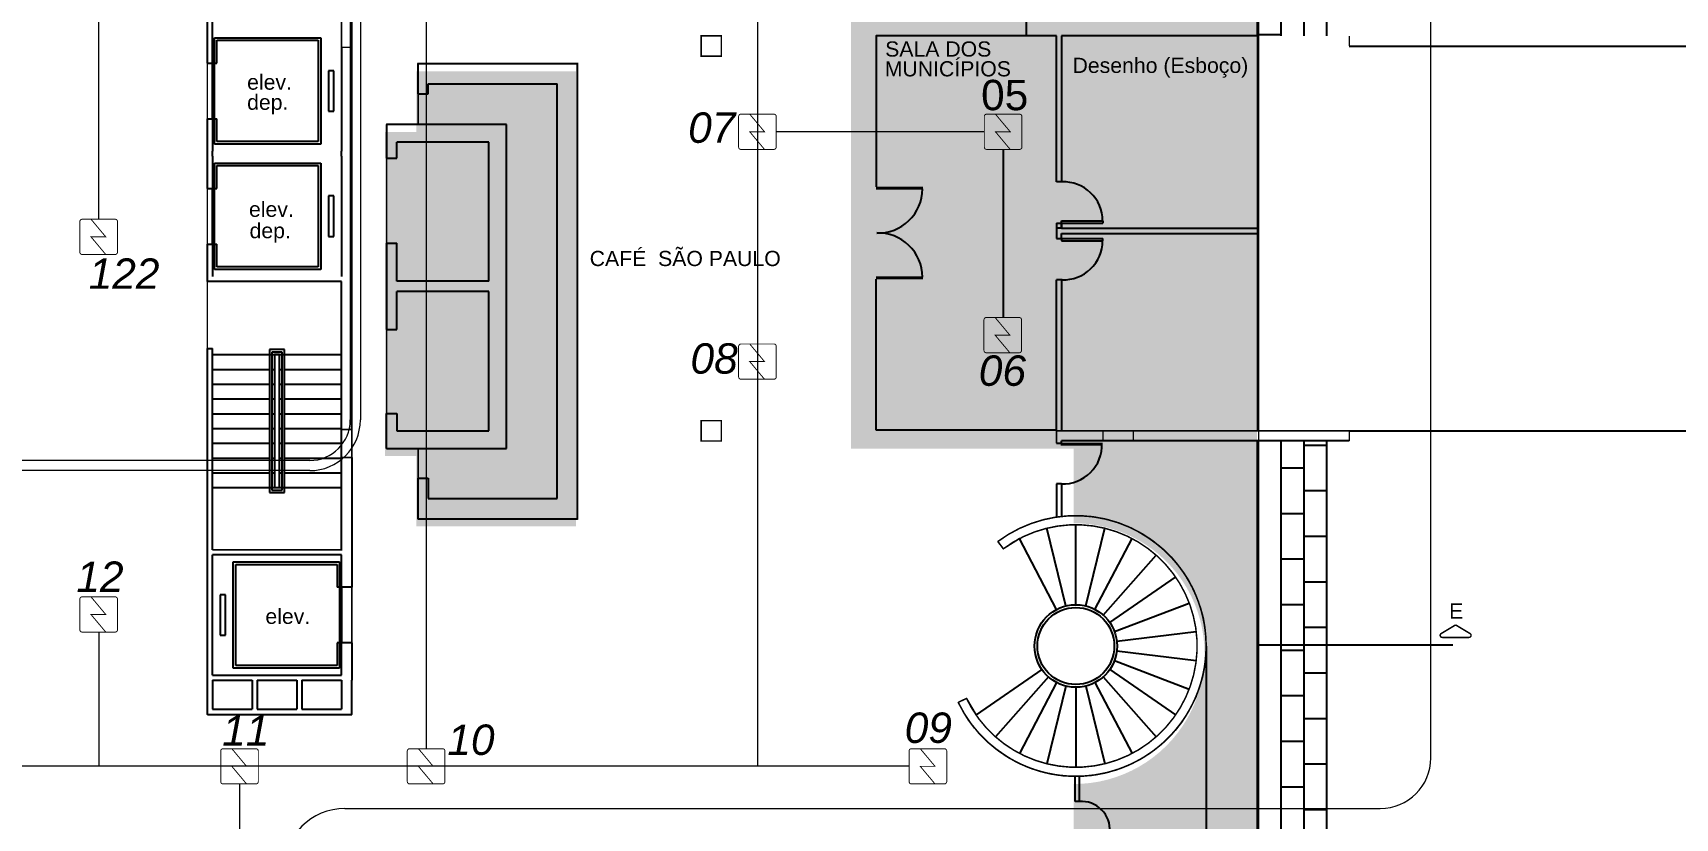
# Model space of a CAD drawing. Header units: metres. Extents: x -331 to 2982, y 362 to 2539.
# Drawn here: x 871.04 to 903.47, y 941.89 to 957.4 of the extents above; entities that cross this region are included whole.
import ezdxf
from ezdxf.enums import TextEntityAlignment as Align

# ---------------------------------------------------------------- set-up
doc = ezdxf.new("R2010")
doc.units = ezdxf.units.M
doc.layers.get('0').update_dxf_attribs({"color": 251})
for name, color, linetype in [('72_EGR_BASE_PRIMITIVE', 7, 'Continuous'), ('DET. FUMAÇA', 1, 'Continuous'), ('Div', 251, 'Continuous'), ('Pis', 251, 'Continuous')]:
    doc.layers.add(name, color=color, linetype=linetype)
doc.layers.add('_salas', color=251, linetype='Continuous', plot=False)
doc.styles.add('ARIAL', font='arial.ttf')
doc.styles.add('X3G_ENTITY_14169ABB', font='arial.ttf', dxfattribs={"height": 0.6})
doc.styles.add('X3G_ENTITY_14169AE2', font='arial.ttf', dxfattribs={"height": 0.6})
doc.styles.add('X3G_ENTITY_14169AEA', font='arial.ttf', dxfattribs={"height": 0.6})
doc.styles.add('X3G_ENTITY_14169AF2', font='arial.ttf', dxfattribs={"height": 0.6})
doc.styles.add('X3G_ENTITY_14169B98', font='arial.ttf', dxfattribs={"height": 0.6})
doc.styles.add('X3G_ENTITY_14169BA0', font='arial.ttf', dxfattribs={"height": 0.6})
doc.styles.add('X3G_ENTITY_14169BA8', font='arial.ttf', dxfattribs={"height": 0.6})
doc.styles.add('X3G_ENTITY_14169D6C', font='arial.ttf', dxfattribs={"height": 0.6})
doc.styles.add('X3G_ENTITY_142070CB', font='arial.ttf', dxfattribs={"height": 0.3})
doc.styles.add('X3G_ENTITY_1420FCAF', font='arial.ttf', dxfattribs={"height": 0.3})

# ---------------------------------------------------------------- blocks, each defined once
blk = doc.blocks.new('Detector de fumaça')
at = {"layer": 'DET. FUMAÇA', "linetype": 'Continuous', "lineweight": 15, "const_width": 0.0187}
blk.add_lwpolyline([(774.599, 539.816), (775.249, 539.816, -0.414214), (775.296, 539.769), (775.296, 539.167, -0.414214), (775.249, 539.12), (774.599, 539.12, -0.414214), (774.553, 539.167), (774.553, 539.769, -0.414214)], format="xyb", close=True, dxfattribs=at)
blk.add_lwpolyline([(774.773, 539.816), (775.064, 539.468), (774.773, 539.468), (775.064, 539.12)], dxfattribs=at)
blk = doc.blocks.new('0d43fa2d-441c-4284-9b60-edb543874bce')
at = {"layer": 'Pis', "const_width": 0.03}
for points in [[(887.019, 954.808), (887.019, 954.778), (887.919, 954.778), (887.919, 954.808)], [(887.019, 953.008), (887.019, 953.038), (887.919, 953.038), (887.919, 953.008)]]:
    blk.add_lwpolyline(points, close=True, dxfattribs=at)
at = {"layer": 'Pis'}
for centre, start, end in [((887.048, 954.778), 268.058, 0), ((887.048, 953.038), 0, 91.942)]:
    blk.add_arc(centre, 0.871, start, end, dxfattribs=at)

msp = doc.modelspace()

# ---------------------------------------------------------------- hatches: boundary and pattern name
at = {"layer": '_salas', "transparency": 33554559}
h = msp.add_hatch(color=256, dxfattribs=at)
h.dxf.hatch_style = 1
h.paths.add_polyline_path([(895.216, 949.386), (895.216, 956.986), (892.143, 956.986), (892.143, 957.186), (895.216, 957.186), (895.216, 964.796), (893.456, 964.796), (893.456, 963.086), (887.196, 963.086), (887.196, 949.186), (890.256, 949.186), (890.256, 949.386)])
h = msp.add_hatch(color=256, dxfattribs=at)
h.dxf.hatch_style = 1
h.paths.add_polyline_path([(895.216, 957.186), (892.143, 957.186), (892.143, 956.986), (895.216, 956.986)])
h = msp.add_hatch(color=256, dxfattribs=at)
h.dxf.hatch_style = 1
h.paths.add_polyline_path([(881.766, 956.639), (878.616, 956.639), (878.616, 955.439), (877.996, 955.439), (877.996, 949.039), (878.616, 949.039), (878.616, 947.649), (881.766, 947.649)])
h = msp.add_hatch(color=256, dxfattribs=at)
h.dxf.hatch_style = 1
h.paths.add_polyline_path([(895.216, 949.386), (890.256, 949.386), (890.256, 949.186), (891.596, 949.186), (891.596, 947.711, -1.003891), (891.596, 942.561), (891.596, 941.386), (875.356, 941.386), (875.356, 916.636), (875.356, 909.392), (875.356, 905.926), (895.216, 905.926)])
h.paths.add_polyline_path([(882.306, 925.836), (878.156, 925.836), (878.156, 929.336), (882.306, 929.336)], flags=16)

# ---------------------------------------------------------------- linework, layer by layer
at = {"lineweight": 0}
for points in [[(876.539, 968.196), (895.249, 968.196), (895.249, 906.076), (819.739, 906.076)], [(891.629, 942.213), (891.629, 942.711)]]:
    msp.add_lwpolyline(points, dxfattribs=at)
for points in [[(874.489, 962.486), (877.339, 962.486), (877.339, 943.936), (874.489, 943.936)], [(878.649, 956.789), (878.649, 955.589), (878.029, 955.589), (878.029, 949.189), (878.649, 949.189), (878.649, 947.799), (881.799, 947.799), (881.799, 956.789)]]:
    msp.add_lwpolyline(points, close=True, dxfattribs=at)
msp.add_lwpolyline([(891.26, 946.008), (890.526, 947.407), (890.208, 947.207), (890.1, 947.351, -2.788173), (889.317, 944.173), (889.479, 944.251), (889.668, 943.926), (890.968, 944.823, -0.450063), (891.26, 946.008)], format="xyb", close=True, dxfattribs=at)
at = {"layer": '72_EGR_BASE_PRIMITIVE', "color": 251, "linetype": 'Continuous', "lineweight": -3, "true_color": 0x5f5f5f}
for p, q in [((887.694, 949.551), (887.694, 952.528)), ((891.256, 949.551), (887.694, 949.551))]:
    msp.add_line(p, q, dxfattribs=at)
msp.add_lwpolyline([(891.256, 957.336), (887.694, 957.336), (887.694, 957.336), (887.694, 954.358)], dxfattribs=at)
at = {"layer": 'Div', "color": 230, "linetype": 'Continuous', "lineweight": 0}
for p, q in [((877.31, 966.879), (877.31, 949.75)), ((877.51, 966.879), (877.51, 949.75)), ((898.649, 943.077), (898.649, 966.879)), ((876.51, 948.95), (803.119, 948.95)), ((876.51, 948.75), (803.119, 948.75)), ((877.206, 942.077), (897.649, 942.077))]:
    msp.add_line(p, q, dxfattribs=at)
at = {"layer": 'Div', "color": 150, "linetype": 'Continuous', "lineweight": 0}
for p, q in [((885.351, 966.3), (885.351, 942.91)), ((872.343, 953.715), (872.343, 963.583)), ((878.808, 961.014), (878.808, 943.258)), ((889.832, 955.442), (885.722, 955.442)), ((872.343, 945.561), (872.343, 942.91)), ((888.337, 942.91), (812.169, 942.91)), ((875.123, 942.562), (875.122, 932.674))]:
    msp.add_line(p, q, dxfattribs=at)
at = {"layer": 'Div', "color": 230, "linetype": 'Continuous', "lineweight": 0}
for centre, radius, start, end in [((876.51, 949.75), 1, 270, 0), ((876.51, 949.75), 0.8, 270, 360), ((897.649, 943.077), 1, 270, 0), ((877.206, 940.877), 1.2, 90, 180)]:
    msp.add_arc(centre, radius, start, end, dxfattribs=at)
at = {"layer": 'Pis'}
for p, q in [((896.589, 969.086), (896.589, 957.336)), ((895.229, 957.336), (895.229, 968.469)), ((895.249, 957.336), (895.249, 968.489)), ((895.689, 968.636), (895.689, 957.336)), ((896.139, 968.636), (896.139, 957.336)), ((874.589, 956.799), (874.589, 962.386)), ((890.656, 959.911), (890.656, 957.336)), ((874.489, 956.799), (874.489, 958.174)), ((874.629, 956.799), (874.629, 957.299)), ((874.629, 957.299), (876.729, 957.299)), ((874.679, 956.799), (874.679, 957.249)), ((874.679, 957.249), (876.679, 957.249)), ((876.679, 957.249), (876.679, 955.249)), ((876.729, 957.299), (876.729, 955.199)), ((877.139, 957.111), (877.139, 955.061)), ((877.339, 949.561), (877.339, 957.111)), ((891.256, 954.452), (891.256, 957.336)), ((895.229, 957.336), (891.356, 957.336)), ((891.356, 957.336), (891.356, 954.452)), ((895.229, 957.336), (895.229, 949.536)), ((895.689, 957.356), (895.249, 957.356)), ((895.689, 957.356), (895.689, 957.356)), ((897.039, 957.136), (907.494, 957.136)), ((874.489, 956.799), (874.589, 956.799)), ((874.589, 955.699), (874.589, 956.799)), ((874.629, 956.799), (874.679, 956.799)), ((874.629, 955.699), (874.629, 956.799)), ((878.649, 956.189), (878.649, 956.789)), ((878.649, 956.789), (881.799, 956.789)), ((881.799, 947.799), (881.799, 956.789)), ((876.884, 956.649), (876.884, 955.849)), ((876.984, 956.649), (876.884, 956.649)), ((876.984, 955.849), (876.984, 956.649)), ((878.649, 956.189), (878.849, 956.189)), ((878.849, 956.389), (881.399, 956.389)), ((878.849, 956.189), (878.849, 956.389)), ((881.399, 948.199), (881.399, 956.389)), ((876.884, 955.849), (876.984, 955.849)), ((874.489, 955.699), (874.589, 955.699)), ((874.489, 954.324), (874.489, 955.699)), ((874.589, 955.699), (874.589, 955.061)), ((874.629, 955.699), (874.679, 955.699)), ((874.629, 955.199), (874.629, 955.699)), ((874.679, 955.249), (874.679, 955.699)), ((880.399, 955.589), (878.029, 955.589)), ((878.029, 955.589), (878.029, 954.919)), ((880.399, 949.189), (880.399, 955.589)), ((876.729, 955.199), (874.629, 955.199)), ((876.679, 955.249), (874.679, 955.249)), ((880.049, 955.239), (878.229, 955.239)), ((878.229, 954.919), (878.229, 955.239)), ((880.049, 952.489), (880.049, 955.239)), ((874.589, 954.961), (874.589, 955.061)), ((874.589, 954.961), (874.589, 954.324)), ((874.629, 954.324), (874.629, 954.824)), ((874.629, 954.824), (876.729, 954.824)), ((876.729, 954.824), (876.729, 952.724)), ((877.139, 954.961), (877.139, 955.061)), ((877.139, 954.961), (877.139, 952.586)), ((878.029, 954.919), (878.029, 954.919)), ((878.029, 954.919), (878.229, 954.919)), ((874.679, 954.324), (874.679, 954.774)), ((874.679, 954.774), (876.679, 954.774)), ((876.679, 954.774), (876.679, 952.774)), ((874.489, 954.324), (874.589, 954.324)), ((874.589, 953.224), (874.589, 954.324)), ((874.629, 954.324), (874.679, 954.324)), ((874.629, 953.224), (874.629, 954.324)), ((876.884, 954.174), (876.884, 953.374)), ((876.984, 954.174), (876.884, 954.174)), ((876.984, 953.374), (876.984, 954.174)), ((891.368, 954.452), (891.256, 954.452)), ((891.256, 953.636), (892.169, 953.636)), ((891.256, 953.636), (891.256, 953.336)), ((891.356, 953.536), (891.256, 953.536)), ((891.356, 953.536), (891.256, 953.536)), ((891.356, 953.636), (891.356, 953.686)), ((891.356, 953.686), (892.169, 953.686)), ((891.356, 953.636), (891.356, 953.536)), ((891.356, 953.636), (891.356, 953.536)), ((891.356, 953.536), (891.356, 953.636)), ((891.356, 953.536), (891.356, 953.636)), ((891.356, 953.536), (895.229, 953.536)), ((892.169, 953.686), (892.169, 953.636)), ((874.489, 952.486), (874.489, 953.224)), ((874.489, 953.224), (874.589, 953.224)), ((874.589, 953.224), (874.589, 952.586)), ((874.629, 953.224), (874.679, 953.224)), ((874.629, 952.724), (874.629, 953.224)), ((874.679, 952.774), (874.679, 953.224)), ((876.884, 953.374), (876.984, 953.374)), ((878.029, 953.239), (878.229, 953.239)), ((878.029, 953.239), (878.029, 951.539)), ((878.229, 952.489), (878.229, 953.239)), ((891.256, 953.336), (891.356, 953.336)), ((891.356, 953.436), (895.229, 953.436)), ((891.356, 953.336), (891.356, 953.436)), ((891.356, 953.336), (892.169, 953.336)), ((891.356, 953.336), (891.356, 953.286)), ((891.356, 953.286), (892.169, 953.286)), ((892.169, 953.286), (892.169, 953.336)), ((876.729, 952.724), (874.629, 952.724)), ((876.679, 952.774), (874.679, 952.774)), ((877.139, 952.486), (874.489, 952.486)), ((877.139, 947.186), (877.139, 952.486)), ((880.049, 952.489), (878.229, 952.489)), ((880.049, 952.289), (878.229, 952.289)), ((878.229, 951.539), (878.229, 952.289)), ((880.049, 949.539), (880.049, 952.289)), ((891.256, 949.536), (891.256, 952.52)), ((891.368, 952.52), (891.256, 952.52)), ((891.356, 952.52), (891.356, 949.536)), ((878.029, 951.539), (878.229, 951.539)), ((874.489, 951.161), (874.589, 951.161)), ((874.489, 943.936), (874.489, 951.161)), ((874.589, 947.186), (874.589, 951.161)), ((874.589, 951.041), (877.139, 951.041)), ((876.014, 951.141), (875.714, 951.141)), ((875.714, 951.141), (875.714, 948.316)), ((875.964, 951.091), (875.764, 951.091)), ((875.764, 951.091), (875.764, 948.366)), ((875.914, 951.041), (875.814, 951.041)), ((875.814, 951.041), (875.814, 948.416)), ((875.914, 948.416), (875.914, 951.041)), ((875.964, 948.366), (875.964, 951.091)), ((876.014, 948.316), (876.014, 951.141)), ((874.589, 950.749), (875.714, 950.749)), ((875.764, 950.749), (875.814, 950.749)), ((875.914, 950.749), (875.964, 950.749)), ((876.014, 950.749), (877.139, 950.749)), ((874.589, 950.458), (875.714, 950.458)), ((875.764, 950.458), (875.814, 950.458)), ((875.914, 950.458), (875.964, 950.458)), ((876.014, 950.458), (877.139, 950.458)), ((874.589, 950.166), (875.714, 950.166)), ((875.764, 950.166), (875.814, 950.166)), ((875.914, 950.166), (875.964, 950.166)), ((876.014, 950.166), (877.139, 950.166)), ((874.589, 949.874), (875.714, 949.874)), ((875.764, 949.874), (875.814, 949.874)), ((875.914, 949.874), (875.964, 949.874)), ((876.014, 949.874), (877.139, 949.874)), ((878.029, 949.189), (878.029, 949.879)), ((878.029, 949.879), (878.229, 949.879)), ((878.229, 949.879), (878.229, 949.539)), ((874.589, 949.583), (875.714, 949.583)), ((874.589, 949.291), (875.714, 949.291)), ((875.764, 949.583), (875.814, 949.583)), ((875.764, 949.291), (875.814, 949.291)), ((875.914, 949.583), (875.964, 949.583)), ((875.914, 949.291), (875.964, 949.291)), ((876.014, 949.583), (877.139, 949.583)), ((876.014, 949.291), (877.139, 949.291)), ((878.229, 949.539), (880.049, 949.539)), ((891.356, 949.286), (891.256, 949.286)), ((897.039, 949.336), (891.356, 949.336)), ((891.356, 949.286), (891.356, 949.336)), ((895.229, 906.096), (895.229, 949.336)), ((895.249, 906.076), (895.249, 949.336)), ((895.689, 949.336), (895.689, 905.636)), ((896.139, 949.336), (896.139, 905.186)), ((896.589, 949.336), (896.589, 905.186)), ((897.039, 949.536), (910.618, 949.536)), ((874.589, 948.999), (875.714, 948.999)), ((875.764, 948.999), (875.814, 948.999)), ((875.914, 948.999), (875.964, 948.999)), ((876.014, 948.999), (877.164, 948.999)), ((877.339, 949.011), (877.339, 946.449)), ((878.029, 949.189), (880.399, 949.189)), ((895.689, 949.256), (895.689, 949.256)), ((896.139, 949.256), (896.589, 949.256)), ((874.589, 948.708), (875.714, 948.708)), ((875.764, 948.708), (875.814, 948.708)), ((875.914, 948.708), (875.964, 948.708)), ((876.014, 948.708), (877.139, 948.708)), ((895.689, 948.806), (896.139, 948.806)), ((874.589, 948.416), (877.139, 948.416)), ((875.714, 948.316), (876.014, 948.316)), ((875.764, 948.366), (875.964, 948.366)), ((875.814, 948.416), (875.914, 948.416)), ((878.649, 947.799), (878.649, 948.599)), ((878.649, 948.599), (878.849, 948.599)), ((878.849, 948.599), (878.849, 948.199)), ((891.256, 948.486), (891.256, 947.833)), ((891.356, 948.486), (891.256, 948.486)), ((891.356, 948.486), (891.356, 947.833)), ((895.689, 948.356), (895.689, 948.356)), ((896.139, 948.356), (896.589, 948.356)), ((878.849, 948.199), (881.399, 948.199)), ((879.049, 948.199), (879.049, 948.199)), ((878.649, 947.799), (881.799, 947.799)), ((891.639, 946.101), (891.639, 947.681)), ((895.689, 947.906), (896.139, 947.906)), ((891.26, 946.008), (890.526, 947.407)), ((891.444, 946.077), (891.065, 947.612)), ((891.834, 946.077), (892.212, 947.612)), ((892.017, 946.008), (892.752, 947.407)), ((895.689, 947.456), (895.689, 947.456)), ((896.139, 947.456), (896.589, 947.456)), ((874.589, 944.711), (874.589, 947.086)), ((877.139, 947.086), (874.589, 947.086)), ((877.139, 946.449), (877.139, 947.086)), ((892.179, 945.896), (893.227, 947.079)), ((874.999, 944.849), (874.999, 946.949)), ((874.999, 946.949), (877.099, 946.949)), ((875.049, 944.899), (875.049, 946.899)), ((875.049, 946.899), (877.049, 946.899)), ((877.049, 946.899), (877.049, 946.449)), ((877.099, 946.949), (877.099, 946.449)), ((895.689, 947.006), (896.139, 947.006)), ((877.099, 946.449), (877.049, 946.449)), ((877.099, 946.449), (877.099, 945.349)), ((877.339, 946.449), (877.139, 946.449)), ((877.139, 946.449), (877.139, 945.349)), ((892.309, 945.749), (893.61, 946.647)), ((895.689, 946.556), (895.689, 946.556)), ((896.139, 946.556), (896.589, 946.556)), ((874.844, 946.299), (874.744, 946.299)), ((874.744, 946.299), (874.744, 945.499)), ((874.844, 945.499), (874.844, 946.299)), ((892.401, 945.575), (893.878, 946.135)), ((895.689, 946.106), (896.139, 946.106)), ((874.744, 945.499), (874.844, 945.499)), ((892.448, 945.384), (894.016, 945.575)), ((895.689, 945.656), (895.689, 945.656)), ((896.139, 945.656), (896.589, 945.656)), ((877.099, 945.349), (877.049, 945.349)), ((877.049, 945.349), (877.049, 944.899)), ((877.099, 945.349), (877.099, 944.849)), ((877.139, 944.711), (877.139, 945.349)), ((877.339, 945.349), (877.139, 945.349)), ((877.339, 945.349), (877.339, 944.611)), ((892.448, 945.188), (894.016, 944.997)), ((894.214, 945.286), (894.214, 941.436)), ((895.248, 945.309), (899.081, 945.309)), ((895.689, 945.206), (896.139, 945.206)), ((877.099, 944.849), (874.999, 944.849)), ((877.049, 944.899), (875.049, 944.899)), ((890.968, 944.823), (889.668, 943.926)), ((892.309, 944.823), (893.61, 943.926)), ((892.401, 944.997), (893.878, 944.437)), ((895.689, 944.756), (895.689, 944.756)), ((896.139, 944.756), (896.589, 944.756)), ((874.589, 944.711), (877.139, 944.711)), ((874.589, 944.611), (875.372, 944.611)), ((874.589, 944.611), (874.589, 944.036)), ((875.372, 944.611), (875.372, 944.036)), ((875.472, 944.611), (875.472, 944.036)), ((875.472, 944.611), (876.255, 944.611)), ((876.255, 944.611), (876.255, 944.036)), ((876.355, 944.611), (876.355, 944.036)), ((876.355, 944.611), (877.139, 944.611)), ((877.139, 944.611), (877.139, 944.036)), ((877.339, 943.936), (877.339, 944.611)), ((891.098, 944.676), (890.05, 943.493)), ((891.26, 944.564), (890.526, 943.165)), ((891.444, 944.495), (891.065, 942.961)), ((891.639, 944.471), (891.639, 942.891)), ((891.834, 944.495), (892.212, 942.961)), ((892.017, 944.564), (892.752, 943.165)), ((892.179, 944.676), (893.227, 943.493)), ((895.689, 944.306), (896.139, 944.306)), ((874.489, 943.936), (877.339, 943.936)), ((874.589, 944.036), (875.372, 944.036)), ((875.472, 944.036), (876.255, 944.036)), ((876.355, 944.036), (877.139, 944.036)), ((895.689, 943.856), (895.689, 943.856)), ((896.139, 943.856), (896.589, 943.856)), ((895.689, 943.406), (896.139, 943.406)), ((895.689, 942.956), (895.689, 942.956)), ((896.139, 942.956), (896.589, 942.956)), ((891.629, 942.213), (891.629, 942.711)), ((891.709, 942.213), (891.709, 942.712)), ((895.689, 942.506), (896.139, 942.506)), ((891.709, 942.213), (891.629, 942.213)), ((895.689, 942.056), (895.689, 942.056)), ((896.139, 942.056), (896.589, 942.056))]:
    msp.add_line(p, q, dxfattribs=at)
at = {"layer": 'Pis', "color": 5}
msp.add_line((890.203, 955.095), (890.203, 951.773), dxfattribs=at)
at = {"layer": 'Pis', "const_width": 0.03}
for points in [[(876.539, 968.196), (895.249, 968.196), (895.249, 906.076), (819.739, 906.076)], [(877.139, 957.111), (877.139, 957.661), (877.239, 957.661), (877.339, 957.661), (877.339, 957.111), (877.139, 957.111)], [(897.039, 957.336), (897.039, 957.136)], [(874.589, 947.186), (877.139, 947.186), (877.139, 952.486)], [(877.139, 949.011), (877.139, 949.561), (877.239, 949.561), (877.339, 949.561), (877.339, 949.011), (877.139, 949.011)], [(891.256, 949.286), (891.256, 949.286), (891.256, 949.286), (891.256, 949.536), (895.249, 949.536)], [(892.776, 949.536), (897.039, 949.536)], [(897.039, 949.536), (897.039, 949.336)], [(891.629, 942.213), (891.629, 942.711)]]:
    msp.add_lwpolyline(points, dxfattribs=at)
for points in [[(874.489, 962.486), (877.339, 962.486), (877.339, 943.936), (874.489, 943.936)], [(884.239, 956.936), (884.239, 957.336), (884.639, 957.336), (884.639, 956.936)], [(878.649, 956.789), (878.649, 955.589), (878.029, 955.589), (878.029, 949.189), (878.649, 949.189), (878.649, 947.799), (881.799, 947.799), (881.799, 956.789)], [(884.239, 949.336), (884.239, 949.736), (884.639, 949.736), (884.639, 949.336)], [(891.356, 949.256), (891.356, 949.286), (892.156, 949.286), (892.156, 949.256)], [(892.176, 949.336), (892.176, 949.536), (892.776, 949.536), (892.776, 949.336)]]:
    msp.add_lwpolyline(points, close=True, dxfattribs=at)
msp.add_lwpolyline([(891.26, 946.008), (890.526, 947.407), (890.208, 947.207), (890.1, 947.351, -2.788173), (889.317, 944.173), (889.479, 944.251), (889.668, 943.926), (890.968, 944.823, -0.450063), (891.26, 946.008)], format="xyb", close=True, dxfattribs=at)
for points in [[(891.709, 947.86, 0.168531), (890.1, 947.351), (890.208, 947.207, -2.788173), (889.479, 944.251), (889.317, 944.173, 0.287511), (891.629, 942.711, 0.287511)], [(891.709, 942.712, 0.972923), (891.709, 947.86)], [(899.139, 945.703), (898.854, 945.532, 0.760667), (898.876, 945.456), (899.403, 945.456, 0.760667), (899.424, 945.532), (899.139, 945.703)]]:
    msp.add_lwpolyline(points, format="xyb", dxfattribs=at)
at = {"layer": 'Pis'}
for radius in [0.815, 0.76]:
    msp.add_circle((891.639, 945.286), radius, dxfattribs=at)
for centre, radius, start, end in [((891.396, 953.68), 0.773, 0.4383, 92.1229), ((891.396, 953.292), 0.773, 267.8771, 359.5617), ((891.385, 949.257), 0.771, 267.8389, 2.1611), ((891.756, 941.66), 0.555, 355.1347, 94.8653)]:
    msp.add_arc(centre, radius, start, end, dxfattribs=at)

# ---------------------------------------------------------------- block references
msp.add_blockref('0d43fa2d-441c-4284-9b60-edb543874bce', (0.69, -0.465))
at = {"layer": 'DET. FUMAÇA', "linetype": 'Continuous', "lineweight": 0}
for p in [(110.427, 415.974), (115.279, 415.974), (97.418, 413.899), (115.272, 411.958), (110.427, 411.435), (97.418, 406.441), (100.199, 403.442), (103.884, 403.442), (113.794, 403.442)]:
    msp.add_blockref('Detector de fumaça', p, dxfattribs=at)

# ---------------------------------------------------------------- texts
at = {"layer": 'Div', "color": 5, "linetype": 'Continuous', "lineweight": 0, "true_color": 0x0000ff, "char_height": 0.6, "attachment_point": 1}
for s, insert, style in [('05', (889.768, 956.468), 'X3G_ENTITY_14169B98'), ('{\\fArial|b0|i1|c0|p34;07}', (883.984, 955.824), 'X3G_ENTITY_14169BA0'), ('{\\fArial|b0|i1|c0|p34;122}', (872.145, 952.941), 'X3G_ENTITY_14169D6C'), ('{\\fArial|b0|i1|c0|p34;08}', (884.03, 951.265), 'X3G_ENTITY_14169BA8'), ('{\\fArial|b0|i1|c0|p34;06}', (889.723, 951.025), 'X3G_ENTITY_14169B98'), ('{\\fArial|b0|i1|c0|p34;12}', (871.902, 946.955), 'X3G_ENTITY_14169AF2'), ('{\\fArial|b0|i1|c0|p34;11}', (874.781, 943.917), 'X3G_ENTITY_14169ABB'), ('{\\fArial|b0|i1|c0|p34;09}', (888.26, 943.972), 'X3G_ENTITY_14169AEA'), ('{\\fArial|b0|i1|c0|p34;10}', (879.228, 943.735), 'X3G_ENTITY_14169AE2')]:
    msp.add_mtext_dynamic_manual_height_columns(s, width=13.3188, gutter_width=2.5, heights=[0], dxfattribs=dict(at, insert=insert, style=style))
at = {"layer": 'Pis'}
for s, style, p in [('SALA DOS', 'X3G_ENTITY_1420FCAF', (887.874, 956.927)), ('MUNICÍPIOS', 'X3G_ENTITY_1420FCAF', (887.866, 956.536)), ('Desenho (Esboço)', 'X3G_ENTITY_142070CB', (891.574, 956.604)), ('elev.', 'ARIAL', (875.274, 956.273)), ('dep.', 'ARIAL', (875.274, 955.876)), ('elev.', 'ARIAL', (875.311, 953.762)), ('dep.', 'ARIAL', (875.322, 953.34)), ('CAFÉ  SÃO PAULO', 'X3G_ENTITY_142070CB', (882.039, 952.79)), ('elev.', 'ARIAL', (875.635, 945.723))]:
    msp.add_text(s, height=0.3, dxfattribs=dict(at, style=style)).set_placement(p)
at = {"layer": 'Pis', "style": 'ARIAL'}
msp.add_attdef('E', text='A', height=0.3, dxfattribs=at).set_placement((899.15, 945.978), align=Align.MIDDLE_CENTER)

doc.saveas('drawing.dxf')
